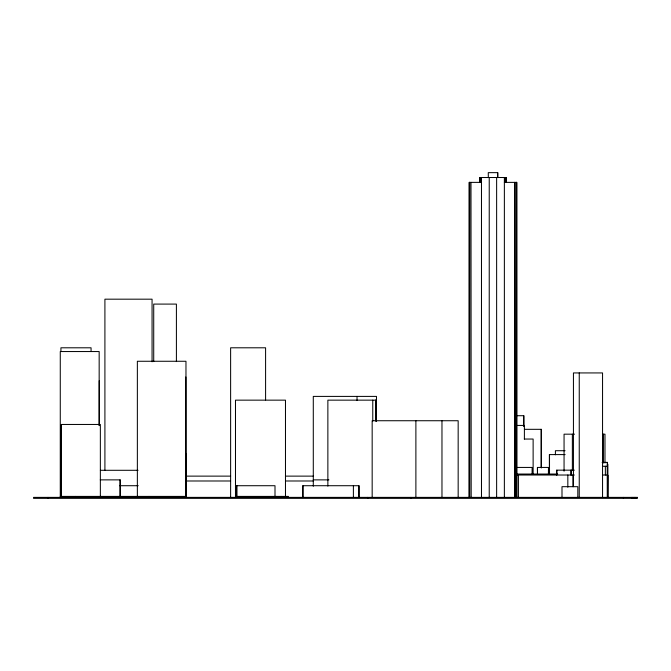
<?xml version="1.0" encoding="UTF-8"?>
<svg xmlns="http://www.w3.org/2000/svg" width="671" height="671" viewBox="0 0 671 671"><rect width="100%" height="100%" fill="white"/><g stroke="black" fill="none" stroke-linecap="round" stroke-linejoin="round"><path stroke-width="1.01" d="M185.85 493.63L185.85 485.712M577.823 497.379L577.823 486.685L561.996 486.685L561.996 497.379M481.484 182.378L469.205 182.378L469.214 497.379M504.366 182.378L516.796 182.378L516.796 497.379M376.481 400.151L327.867 400.151L327.867 486.123M516.385 415.71L523.85 415.71L523.85 426.177M515.873 425.431L524.395 425.431L524.395 439.044M524.747 429.323L541.321 429.323L541.321 467.813M574.552 434.179L564.059 434.179L564.059 471.193M602.768 434.179L604.982 434.179L604.982 463.04M524.261 439.044L533.126 439.044L533.126 473.835M565.066 450.711L555.412 450.711L555.412 454.812M565.15 454.594L549.373 454.594L549.373 474.422M602.13 462.378L607.389 462.378L607.389 497.379L607.339 462.378M602.432 466.261L607.389 466.261M515.957 467.435L532.128 467.435L532.086 474.045M537.471 467.435L537.471 474.045L537.429 467.435L548.459 467.435L548.417 474.045M574.342 470.153L556.712 470.153L556.712 475.018M100.373 470.296L138.041 470.296M515.957 474.045L557.685 474.045M516.368 475.018L574.342 475.018M602.432 475.018L607.389 475.018M185.85 476.125L230.623 476.125M285.477 476.125L313.29 476.125M100.256 479.874L120.285 479.874L120.285 497.379M313.29 479.874L328.949 479.874M185.85 480.99L230.623 480.99M285.477 480.99L313.29 480.99M119.74 485.712L138.218 485.712M60.273 496.406L185.968 496.406M635.999 497.379L635.999 498.352M635.085 497.379L635.085 498.352M634.498 497.379L634.498 498.352M633.776 497.379L633.776 498.352M632.3 497.379L632.3 498.352M631.814 497.379L631.814 498.352M623.434 497.379L623.434 498.352M607.876 464.324L607.876 497.379M607.75 497.379L607.75 475.018L607.616 497.379M605.359 466.261L605.368 475.018M603.405 434.179L603.388 463.04M602.55 497.379L602.55 372.933L573.437 372.933L573.437 486.685M579.249 372.933L579.249 497.379M572.933 475.018L572.933 486.685M572.363 434.179L572.363 470.254M571.348 470.153L571.348 475.018M570.811 470.153L570.811 475.018M567.834 475.018L567.834 487.213M556.804 470.153L556.804 475.018M549.507 454.594L549.507 473.877M541.187 429.323L541.187 467.813M523.716 415.71L523.716 426.177M518.415 475.018L518.415 497.379M516.645 182.378L516.678 497.379M516.385 182.378L516.351 497.379M516.276 182.378L516.225 497.379M514.808 182.378L514.867 497.379M514.665 182.378L514.783 497.379M506.244 182.378L506.244 177.513L479.765 177.513L479.765 182.378M506.127 177.513L506.127 182.378M505.708 177.513L505.59 182.378M504.483 177.513L504.567 182.378M504.374 177.513L504.366 497.379M497.756 177.513L497.756 172.648L488.262 172.648L488.329 177.513M497.689 172.648L497.689 177.513M496.632 177.513L496.632 497.379M489.234 177.513L489.226 497.379M481.476 177.513L481.484 497.379M481.292 177.513L481.342 182.378M480.302 177.513L480.302 182.378M479.882 177.513L479.882 182.378M471.185 497.379L470.992 182.378M469.658 182.378L469.658 497.379M469.608 182.378L469.608 497.379M469.331 182.378L469.23 497.379M458.167 497.379L458.167 420.734L372.17 420.734L372.17 497.379M441.971 420.734L441.971 497.379M415.886 420.734L415.886 497.379M410.929 497.379L410.929 498.352M376.481 421.388L376.481 396.402L313.29 396.402L313.29 486.249M375.953 400.151L375.953 420.985M375.601 400.151L375.601 420.985M372.766 400.151L372.766 420.985M367.708 497.379L367.708 498.352M359.01 497.379L359.01 485.712L302.831 485.712L302.831 497.379M358.893 485.712L358.893 497.379M357.031 396.402L357.031 400.545M353.391 485.712L353.391 497.379M302.931 485.712L302.931 497.379M288.329 497.379L288.329 496.406L235.63 496.406L235.63 497.379M285.477 497.379L285.477 400.151L235.487 400.151L235.487 497.379M281.183 496.406L281.183 497.379M276.662 496.406L276.662 497.379M275.001 496.406L275.001 485.712L236.578 485.712L236.578 496.406M265.59 399.966L265.59 347.796L230.623 347.796L230.623 497.379M236.888 485.712L236.888 496.406M186.127 453.63L186.127 497.379M185.968 497.379L185.968 361.266L137.362 361.266L137.362 497.379M185.85 376.959L185.85 497.379M176.406 361.602L176.406 304.089L153.718 304.089L153.718 361.602M152.065 361.786L152.065 299.182L104.911 299.182L104.911 470.296M149.012 496.406L149.012 497.379M120.034 479.874L120.034 497.379M100.356 497.379L100.356 424.458L61.321 424.458L61.195 497.379M99.249 380.709L99.249 425.599M99.165 425.498L99.165 351.545L60.273 351.545L60.273 497.379M91.063 351.545L91.063 347.796L60.927 347.796L60.927 351.545M75.37 496.406L75.37 497.379M61.472 424.458L61.472 497.379M48.044 497.379L48.044 498.352M637.45 497.379L33.55 497.379L33.55 498.352L637.45 498.352L637.45 497.379"/></g></svg>
